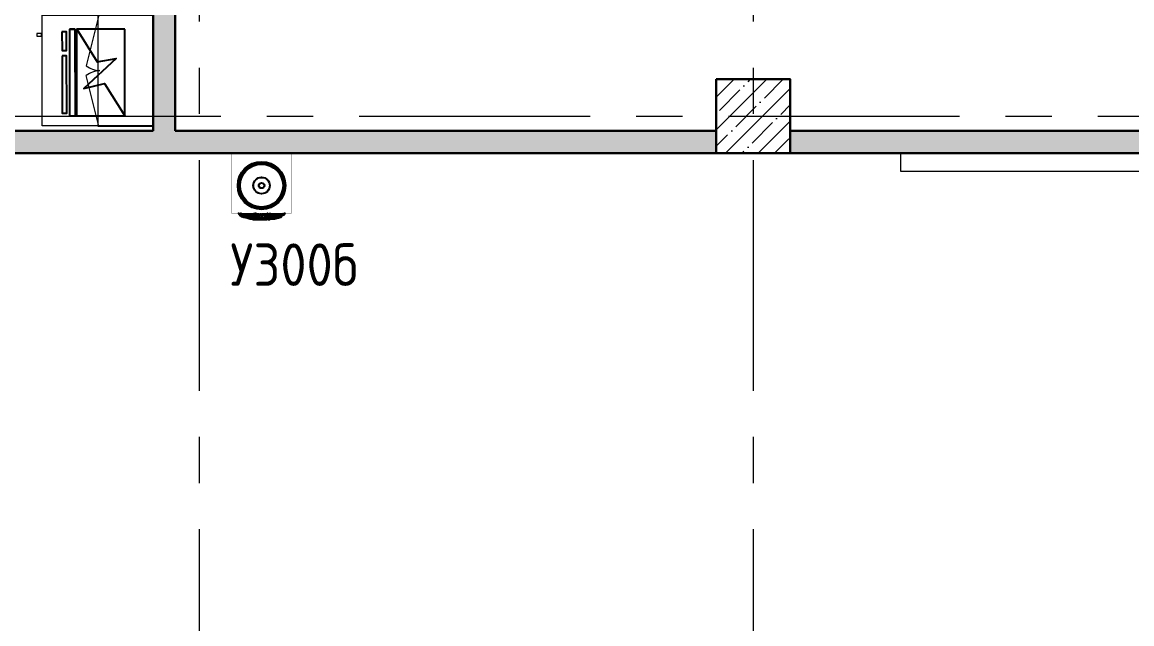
# Model space of a CAD drawing. Header units: millimetres. Extents: x -13407 to 95998, y -2719 to 109387.
# Drawn here: x 13611 to 19620, y 60537 to 63797 of the extents above; entities that cross this region are included whole.
import ezdxf

# ---------------------------------------------------------------- set-up
doc = ezdxf.new("R2010")
doc.units = ezdxf.units.MM
doc.linetypes.add('CENTER', pattern=[2, 1.25, -0.25, 0.25, -0.25])
for name, color, linetype, lineweight in [('АР_Колонны', 5, 'Continuous', 30), ('АР_Колонны Штрих', 250, 'Continuous', 5), ('АР_Оси', 193, 'Continuous', 9), ('АР_Перегородки газоблок', 165, 'Continuous', 30), ('АР_Перегородки газоблок_Штрих', 165, 'Continuous', 5), ('ТХ_мебель передв', 250, 'Continuous', 13)]:
    doc.layers.add(name, color=color, linetype=linetype, lineweight=lineweight)
for name, color, linetype in [('ТХ_обор_бытовое', 14, 'Continuous'), ('ТХ_обор_бытовое_поз', 14, 'Continuous'), ('ТХ_оборуд_учебн', 80, 'Continuous')]:
    doc.layers.add(name, color=color, linetype=linetype)
doc.styles.add('ISOCPEUR_1', font='isocpeur.ttf', dxfattribs={"width": 0.9, "height": 250})
pattern_1 = [(50, (76865.7, -55313.48), (215.17805, -18.82564), [22.5, -247.5]), (355, (76865.7, -55313.48), (-41.6254, 225.65764), [18, -198]), (100.45144, (76883.63, -55315.05), (173.55265, 206.832), [19.12206, -210.34263]), (46.1842, (76865.7, -55253.48), (320.1724, -49.6558), [33.75, -371.25]), (96.63564, (76892.38, -55257.62), (280.3986, 292.2356), [28.6831, -315.5141]), (351.18416, (76865.7, -55253.5), (280.3986, 292.2356), [27, -297]), (21, (76895.7, -55268.48), (179.07212, -120.78567), [22.5, -247.5]), (326, (76895.7, -55268.48), (72.9946, 217.545), [18, -198]), (71.45144, (76910.62, -55278.55), (252.0667, 96.75935), [19.12206, -210.34263]), (37.5, (76865.7, -55313.48), (3.647957, 99.868156), [0, -195.6, 0, -201, 0, -198.75]), (7.5, (76865.7, -55313.48), (78.92086, 118.32351), [0, -114.6, 0, -191.1, 0, -75.75]), (327.5, (76798.8, -55313.48), (160.14673, -6.76646), [0, -75, 0, -234, 0, -310.5]), (317.5, (76768.8, -55313.48), (174.95585, 30.0315), [0, -97.5, 0, -155.4, 0, -220.5])]

# ---------------------------------------------------------------- blocks, each defined once
blk = doc.blocks.new('У300')
at = {"layer": 'ТХ_обор_бытовое', "transparency": 33554559}
for points in [[(-230550.5, 67413.5), (-230554.7, 67413.5), (-230554.7, 67409.3), (-230550.5, 67405.1), (-230546.2, 67409.3), (-230546.2, 67413.5)], [(-230550.5, 67413), (-230554.7, 67413), (-230554.7, 67408.8), (-230550.5, 67404.6), (-230546.3, 67408.8), (-230546.3, 67413)], [(-230546.2, 67417.8), (-230550.5, 67417.8), (-230550.5, 67413.5), (-230546.2, 67409.3), (-230542, 67413.5), (-230542, 67417.8)], [(-230546.3, 67417.3), (-230550.5, 67417.3), (-230550.5, 67413), (-230546.3, 67408.8), (-230542, 67413), (-230542, 67417.3)], [(-230575.9, 67354.3), (-230580.1, 67354.3), (-230580.1, 67350), (-230575.9, 67345.8), (-230571.6, 67350), (-230571.6, 67354.3)], [(-230575.9, 67354.3), (-230580.1, 67354.3), (-230580.1, 67350), (-230575.9, 67345.8), (-230571.6, 67350), (-230571.6, 67354.3)], [(-230575.9, 67354.3), (-230580.1, 67354.3), (-230580.1, 67350), (-230575.9, 67345.8), (-230571.6, 67350), (-230571.6, 67354.3)], [(-230575.9, 67354.3), (-230580.1, 67354.3), (-230580.1, 67350), (-230575.9, 67345.8), (-230571.6, 67350), (-230571.6, 67354.3)], [(-230575.9, 67354.3), (-230580.1, 67354.3), (-230580.1, 67350), (-230575.9, 67345.8), (-230571.6, 67350), (-230571.6, 67354.3)], [(-230575.9, 67354.3), (-230580.1, 67354.3), (-230580.1, 67350), (-230575.9, 67345.8), (-230571.6, 67350), (-230571.6, 67354.3)], [(-230575.9, 67353.8), (-230580.1, 67353.8), (-230580.1, 67349.5), (-230575.9, 67345.3), (-230571.7, 67349.5), (-230571.7, 67353.8)], [(-230575.9, 67353.8), (-230580.1, 67353.8), (-230580.1, 67349.5), (-230575.9, 67345.3), (-230571.7, 67349.5), (-230571.7, 67353.8)], [(-230575.9, 67353.8), (-230580.1, 67353.8), (-230580.1, 67349.5), (-230575.9, 67345.3), (-230571.7, 67349.5), (-230571.7, 67353.8)], [(-230575.9, 67353.8), (-230580.1, 67353.8), (-230580.1, 67349.5), (-230575.9, 67345.3), (-230571.7, 67349.5), (-230571.7, 67353.8)], [(-230575.9, 67353.8), (-230580.1, 67353.8), (-230580.1, 67349.5), (-230575.9, 67345.3), (-230571.7, 67349.5), (-230571.7, 67353.8)], [(-230575.9, 67353.8), (-230580.1, 67353.8), (-230580.1, 67349.5), (-230575.9, 67345.3), (-230571.7, 67349.5), (-230571.7, 67353.8)], [(-230575.9, 67350), (-230580.1, 67350), (-230580.1, 67345.8), (-230575.9, 67341.6), (-230571.6, 67345.8), (-230571.6, 67350)], [(-230575.9, 67350), (-230580.1, 67350), (-230580.1, 67345.8), (-230575.9, 67341.6), (-230571.6, 67345.8), (-230571.6, 67350)], [(-230575.9, 67350), (-230580.1, 67350), (-230580.1, 67345.8), (-230575.9, 67341.6), (-230571.6, 67345.8), (-230571.6, 67350)], [(-230575.9, 67350), (-230580.1, 67350), (-230580.1, 67345.8), (-230575.9, 67341.6), (-230571.6, 67345.8), (-230571.6, 67350)], [(-230575.9, 67350), (-230580.1, 67350), (-230580.1, 67345.8), (-230575.9, 67341.6), (-230571.6, 67345.8), (-230571.6, 67350)], [(-230575.9, 67350), (-230580.1, 67350), (-230580.1, 67345.8), (-230575.9, 67341.6), (-230571.6, 67345.8), (-230571.6, 67350)], [(-230575.9, 67350), (-230580.1, 67350), (-230580.1, 67345.8), (-230575.9, 67341.6), (-230571.6, 67345.8), (-230571.6, 67350)], [(-230575.9, 67350), (-230580.1, 67350), (-230580.1, 67345.8), (-230575.9, 67341.6), (-230571.6, 67345.8), (-230571.6, 67350)], [(-230575.9, 67350), (-230580.1, 67350), (-230580.1, 67345.8), (-230575.9, 67341.6), (-230571.6, 67345.8), (-230571.6, 67350)], [(-230575.9, 67350), (-230580.1, 67350), (-230580.1, 67345.8), (-230575.9, 67341.6), (-230571.6, 67345.8), (-230571.6, 67350)], [(-230575.9, 67350), (-230580.1, 67350), (-230580.1, 67345.8), (-230575.9, 67341.6), (-230571.6, 67345.8), (-230571.6, 67350)], [(-230575.9, 67350), (-230580.1, 67350), (-230580.1, 67345.8), (-230575.9, 67341.6), (-230571.6, 67345.8), (-230571.6, 67350)], [(-230575.9, 67350), (-230580.1, 67350), (-230580.1, 67345.8), (-230575.9, 67341.6), (-230571.6, 67345.8), (-230571.6, 67350)], [(-230575.9, 67349.5), (-230580.1, 67349.5), (-230580.1, 67345.3), (-230575.9, 67341.1), (-230571.7, 67345.3), (-230571.7, 67349.5)], [(-230575.9, 67349.5), (-230580.1, 67349.5), (-230580.1, 67345.3), (-230575.9, 67341.1), (-230571.7, 67345.3), (-230571.7, 67349.5)], [(-230575.9, 67349.5), (-230580.1, 67349.5), (-230580.1, 67345.3), (-230575.9, 67341.1), (-230571.7, 67345.3), (-230571.7, 67349.5)], [(-230575.9, 67349.5), (-230580.1, 67349.5), (-230580.1, 67345.3), (-230575.9, 67341.1), (-230571.7, 67345.3), (-230571.7, 67349.5)], [(-230575.9, 67349.5), (-230580.1, 67349.5), (-230580.1, 67345.3), (-230575.9, 67341.1), (-230571.7, 67345.3), (-230571.7, 67349.5)], [(-230575.9, 67349.5), (-230580.1, 67349.5), (-230580.1, 67345.3), (-230575.9, 67341.1), (-230571.7, 67345.3), (-230571.7, 67349.5)], [(-230575.9, 67349.5), (-230580.1, 67349.5), (-230580.1, 67345.3), (-230575.9, 67341.1), (-230571.7, 67345.3), (-230571.7, 67349.5)], [(-230575.9, 67349.5), (-230580.1, 67349.5), (-230580.1, 67345.3), (-230575.9, 67341.1), (-230571.7, 67345.3), (-230571.7, 67349.5)], [(-230575.9, 67349.5), (-230580.1, 67349.5), (-230580.1, 67345.3), (-230575.9, 67341.1), (-230571.7, 67345.3), (-230571.7, 67349.5)], [(-230575.9, 67349.5), (-230580.1, 67349.5), (-230580.1, 67345.3), (-230575.9, 67341.1), (-230571.7, 67345.3), (-230571.7, 67349.5)], [(-230575.9, 67349.5), (-230580.1, 67349.5), (-230580.1, 67345.3), (-230575.9, 67341.1), (-230571.7, 67345.3), (-230571.7, 67349.5)], [(-230575.9, 67349.5), (-230580.1, 67349.5), (-230580.1, 67345.3), (-230575.9, 67341.1), (-230571.7, 67345.3), (-230571.7, 67349.5)], [(-230575.9, 67349.5), (-230580.1, 67349.5), (-230580.1, 67345.3), (-230575.9, 67341.1), (-230571.7, 67345.3), (-230571.7, 67349.5)], [(-230575.9, 67345.8), (-230580.1, 67345.8), (-230580.1, 67341.6), (-230575.9, 67337.3), (-230571.6, 67341.6), (-230571.6, 67345.8)], [(-230575.9, 67345.3), (-230580.1, 67345.3), (-230580.1, 67341.1), (-230575.9, 67336.8), (-230571.7, 67341.1), (-230571.7, 67345.3)], [(-230571.6, 67354.3), (-230575.9, 67354.3), (-230575.9, 67350), (-230571.6, 67345.8), (-230567.4, 67350), (-230567.4, 67354.3)], [(-230571.6, 67354.3), (-230575.9, 67354.3), (-230575.9, 67350), (-230571.6, 67345.8), (-230567.4, 67350), (-230567.4, 67354.3)], [(-230571.6, 67354.3), (-230575.9, 67354.3), (-230575.9, 67350), (-230571.6, 67345.8), (-230567.4, 67350), (-230567.4, 67354.3)], [(-230571.6, 67354.3), (-230575.9, 67354.3), (-230575.9, 67350), (-230571.6, 67345.8), (-230567.4, 67350), (-230567.4, 67354.3)], [(-230571.6, 67354.3), (-230575.9, 67354.3), (-230575.9, 67350), (-230571.6, 67345.8), (-230567.4, 67350), (-230567.4, 67354.3)], [(-230571.7, 67353.8), (-230575.9, 67353.8), (-230575.9, 67349.5), (-230571.7, 67345.3), (-230567.4, 67349.5), (-230567.4, 67353.8)], [(-230571.7, 67353.8), (-230575.9, 67353.8), (-230575.9, 67349.5), (-230571.7, 67345.3), (-230567.4, 67349.5), (-230567.4, 67353.8)], [(-230571.7, 67353.8), (-230575.9, 67353.8), (-230575.9, 67349.5), (-230571.7, 67345.3), (-230567.4, 67349.5), (-230567.4, 67353.8)], [(-230571.7, 67353.8), (-230575.9, 67353.8), (-230575.9, 67349.5), (-230571.7, 67345.3), (-230567.4, 67349.5), (-230567.4, 67353.8)], [(-230571.7, 67353.8), (-230575.9, 67353.8), (-230575.9, 67349.5), (-230571.7, 67345.3), (-230567.4, 67349.5), (-230567.4, 67353.8)], [(-230571.6, 67350), (-230575.9, 67350), (-230575.9, 67345.8), (-230571.6, 67341.6), (-230567.4, 67345.8), (-230567.4, 67350)], [(-230571.6, 67350), (-230575.9, 67350), (-230575.9, 67345.8), (-230571.6, 67341.6), (-230567.4, 67345.8), (-230567.4, 67350)], [(-230571.6, 67350), (-230575.9, 67350), (-230575.9, 67345.8), (-230571.6, 67341.6), (-230567.4, 67345.8), (-230567.4, 67350)], [(-230571.6, 67350), (-230575.9, 67350), (-230575.9, 67345.8), (-230571.6, 67341.6), (-230567.4, 67345.8), (-230567.4, 67350)], [(-230571.6, 67350), (-230575.9, 67350), (-230575.9, 67345.8), (-230571.6, 67341.6), (-230567.4, 67345.8), (-230567.4, 67350)], [(-230571.6, 67350), (-230575.9, 67350), (-230575.9, 67345.8), (-230571.6, 67341.6), (-230567.4, 67345.8), (-230567.4, 67350)], [(-230571.6, 67350), (-230575.9, 67350), (-230575.9, 67345.8), (-230571.6, 67341.6), (-230567.4, 67345.8), (-230567.4, 67350)], [(-230571.6, 67350), (-230575.9, 67350), (-230575.9, 67345.8), (-230571.6, 67341.6), (-230567.4, 67345.8), (-230567.4, 67350)], [(-230571.7, 67349.5), (-230575.9, 67349.5), (-230575.9, 67345.3), (-230571.7, 67341.1), (-230567.4, 67345.3), (-230567.4, 67349.5)], [(-230571.7, 67349.5), (-230575.9, 67349.5), (-230575.9, 67345.3), (-230571.7, 67341.1), (-230567.4, 67345.3), (-230567.4, 67349.5)], [(-230571.7, 67349.5), (-230575.9, 67349.5), (-230575.9, 67345.3), (-230571.7, 67341.1), (-230567.4, 67345.3), (-230567.4, 67349.5)], [(-230571.7, 67349.5), (-230575.9, 67349.5), (-230575.9, 67345.3), (-230571.7, 67341.1), (-230567.4, 67345.3), (-230567.4, 67349.5)], [(-230571.7, 67349.5), (-230575.9, 67349.5), (-230575.9, 67345.3), (-230571.7, 67341.1), (-230567.4, 67345.3), (-230567.4, 67349.5)], [(-230571.7, 67349.5), (-230575.9, 67349.5), (-230575.9, 67345.3), (-230571.7, 67341.1), (-230567.4, 67345.3), (-230567.4, 67349.5)], [(-230571.7, 67349.5), (-230575.9, 67349.5), (-230575.9, 67345.3), (-230571.7, 67341.1), (-230567.4, 67345.3), (-230567.4, 67349.5)], [(-230571.7, 67349.5), (-230575.9, 67349.5), (-230575.9, 67345.3), (-230571.7, 67341.1), (-230567.4, 67345.3), (-230567.4, 67349.5)], [(-230567.4, 67341.1), (-230571.7, 67341.1), (-230571.7, 67336.8), (-230567.4, 67332.6), (-230563.2, 67336.8), (-230563.2, 67341.1)], [(-230567.4, 67328.4), (-230571.7, 67328.4), (-230571.7, 67324.1), (-230567.4, 67319.9), (-230563.2, 67324.1), (-230563.2, 67328.4)], [(-230567.4, 67319.9), (-230571.7, 67319.9), (-230571.7, 67315.7), (-230567.4, 67311.4), (-230563.2, 67315.7), (-230563.2, 67319.9)], [(-230567.4, 67307.2), (-230571.7, 67307.2), (-230571.7, 67303), (-230567.4, 67298.7), (-230563.2, 67303), (-230563.2, 67307.2)], [(-230567.4, 67303), (-230571.7, 67303), (-230571.7, 67298.7), (-230567.4, 67294.5), (-230563.2, 67298.7), (-230563.2, 67303)], [(-230567.4, 67303), (-230571.7, 67303), (-230571.7, 67298.7), (-230567.4, 67294.5), (-230563.2, 67298.7), (-230563.2, 67303)], [(-230567.4, 67341.6), (-230571.6, 67341.6), (-230571.6, 67337.3), (-230567.4, 67333.1), (-230563.2, 67337.3), (-230563.2, 67341.6)], [(-230567.4, 67328.9), (-230571.6, 67328.9), (-230571.6, 67324.6), (-230567.4, 67320.4), (-230563.2, 67324.6), (-230563.2, 67328.9)], [(-230567.4, 67320.4), (-230571.6, 67320.4), (-230571.6, 67316.2), (-230567.4, 67311.9), (-230563.2, 67316.2), (-230563.2, 67320.4)], [(-230567.4, 67307.7), (-230571.6, 67307.7), (-230571.6, 67303.5), (-230567.4, 67299.2), (-230563.2, 67303.5), (-230563.2, 67307.7)], [(-230567.4, 67303.5), (-230571.6, 67303.5), (-230571.6, 67299.2), (-230567.4, 67295), (-230563.2, 67299.2), (-230563.2, 67303.5)], [(-230567.4, 67303.5), (-230571.6, 67303.5), (-230571.6, 67299.2), (-230567.4, 67295), (-230563.2, 67299.2), (-230563.2, 67303.5)], [(-230546.2, 67358.5), (-230550.5, 67358.5), (-230550.5, 67354.3), (-230546.2, 67350), (-230542, 67354.3), (-230542, 67358.5)], [(-230546.2, 67358.5), (-230550.5, 67358.5), (-230550.5, 67354.3), (-230546.2, 67350), (-230542, 67354.3), (-230542, 67358.5)], [(-230546.3, 67358), (-230550.5, 67358), (-230550.5, 67353.8), (-230546.3, 67349.5), (-230542, 67353.8), (-230542, 67358)], [(-230546.3, 67358), (-230550.5, 67358), (-230550.5, 67353.8), (-230546.3, 67349.5), (-230542, 67353.8), (-230542, 67358)], [(-230546.2, 67354.3), (-230550.5, 67354.3), (-230550.5, 67350), (-230546.2, 67345.8), (-230542, 67350), (-230542, 67354.3)], [(-230546.2, 67354.3), (-230550.5, 67354.3), (-230550.5, 67350), (-230546.2, 67345.8), (-230542, 67350), (-230542, 67354.3)], [(-230546.2, 67354.3), (-230550.5, 67354.3), (-230550.5, 67350), (-230546.2, 67345.8), (-230542, 67350), (-230542, 67354.3)], [(-230546.3, 67353.8), (-230550.5, 67353.8), (-230550.5, 67349.5), (-230546.3, 67345.3), (-230542, 67349.5), (-230542, 67353.8)], [(-230546.3, 67353.8), (-230550.5, 67353.8), (-230550.5, 67349.5), (-230546.3, 67345.3), (-230542, 67349.5), (-230542, 67353.8)], [(-230546.3, 67353.8), (-230550.5, 67353.8), (-230550.5, 67349.5), (-230546.3, 67345.3), (-230542, 67349.5), (-230542, 67353.8)], [(-230546.2, 67350), (-230550.5, 67350), (-230550.5, 67345.8), (-230546.2, 67341.6), (-230542, 67345.8), (-230542, 67350)], [(-230546.3, 67349.5), (-230550.5, 67349.5), (-230550.5, 67345.3), (-230546.3, 67341.1), (-230542, 67345.3), (-230542, 67349.5)], [(-230546.2, 67345.8), (-230550.5, 67345.8), (-230550.5, 67341.6), (-230546.2, 67337.3), (-230542, 67341.6), (-230542, 67345.8)], [(-230546.2, 67345.8), (-230550.5, 67345.8), (-230550.5, 67341.6), (-230546.2, 67337.3), (-230542, 67341.6), (-230542, 67345.8)], [(-230546.2, 67345.8), (-230550.5, 67345.8), (-230550.5, 67341.6), (-230546.2, 67337.3), (-230542, 67341.6), (-230542, 67345.8)], [(-230546.2, 67345.8), (-230550.5, 67345.8), (-230550.5, 67341.6), (-230546.2, 67337.3), (-230542, 67341.6), (-230542, 67345.8)], [(-230546.3, 67345.3), (-230550.5, 67345.3), (-230550.5, 67341.1), (-230546.3, 67336.8), (-230542, 67341.1), (-230542, 67345.3)], [(-230546.3, 67345.3), (-230550.5, 67345.3), (-230550.5, 67341.1), (-230546.3, 67336.8), (-230542, 67341.1), (-230542, 67345.3)], [(-230546.3, 67345.3), (-230550.5, 67345.3), (-230550.5, 67341.1), (-230546.3, 67336.8), (-230542, 67341.1), (-230542, 67345.3)], [(-230546.3, 67345.3), (-230550.5, 67345.3), (-230550.5, 67341.1), (-230546.3, 67336.8), (-230542, 67341.1), (-230542, 67345.3)], [(-230542, 67349.5), (-230546.3, 67349.5), (-230546.3, 67345.3), (-230542, 67341.1), (-230537.8, 67345.3), (-230537.8, 67349.5)], [(-230542, 67341.1), (-230546.3, 67341.1), (-230546.3, 67336.8), (-230542, 67332.6), (-230537.8, 67336.8), (-230537.8, 67341.1)], [(-230542, 67341.1), (-230546.3, 67341.1), (-230546.3, 67336.8), (-230542, 67332.6), (-230537.8, 67336.8), (-230537.8, 67341.1)], [(-230542, 67350), (-230546.2, 67350), (-230546.2, 67345.8), (-230542, 67341.6), (-230537.8, 67345.8), (-230537.8, 67350)], [(-230542, 67341.6), (-230546.2, 67341.6), (-230546.2, 67337.3), (-230542, 67333.1), (-230537.8, 67337.3), (-230537.8, 67341.6)], [(-230542, 67341.6), (-230546.2, 67341.6), (-230546.2, 67337.3), (-230542, 67333.1), (-230537.8, 67337.3), (-230537.8, 67341.6)], [(-230575.9, 67273.8), (-230580.1, 67273.8), (-230580.1, 67269.6), (-230575.9, 67265.4), (-230571.6, 67269.6), (-230571.6, 67273.8)], [(-230575.9, 67273.8), (-230580.1, 67273.8), (-230580.1, 67269.6), (-230575.9, 67265.4), (-230571.6, 67269.6), (-230571.6, 67273.8)], [(-230575.9, 67273.3), (-230580.1, 67273.3), (-230580.1, 67269.1), (-230575.9, 67264.9), (-230571.7, 67269.1), (-230571.7, 67273.3)], [(-230575.9, 67273.3), (-230580.1, 67273.3), (-230580.1, 67269.1), (-230575.9, 67264.9), (-230571.7, 67269.1), (-230571.7, 67273.3)], [(-230575.9, 67269.6), (-230580.1, 67269.6), (-230580.1, 67265.4), (-230575.9, 67261.1), (-230571.6, 67265.4), (-230571.6, 67269.6)], [(-230575.9, 67269.6), (-230580.1, 67269.6), (-230580.1, 67265.4), (-230575.9, 67261.1), (-230571.6, 67265.4), (-230571.6, 67269.6)], [(-230575.9, 67269.6), (-230580.1, 67269.6), (-230580.1, 67265.4), (-230575.9, 67261.1), (-230571.6, 67265.4), (-230571.6, 67269.6)], [(-230575.9, 67269.6), (-230580.1, 67269.6), (-230580.1, 67265.4), (-230575.9, 67261.1), (-230571.6, 67265.4), (-230571.6, 67269.6)], [(-230575.9, 67269.6), (-230580.1, 67269.6), (-230580.1, 67265.4), (-230575.9, 67261.1), (-230571.6, 67265.4), (-230571.6, 67269.6)], [(-230575.9, 67269.6), (-230580.1, 67269.6), (-230580.1, 67265.4), (-230575.9, 67261.1), (-230571.6, 67265.4), (-230571.6, 67269.6)], [(-230575.9, 67269.6), (-230580.1, 67269.6), (-230580.1, 67265.4), (-230575.9, 67261.1), (-230571.6, 67265.4), (-230571.6, 67269.6)], [(-230575.9, 67269.6), (-230580.1, 67269.6), (-230580.1, 67265.4), (-230575.9, 67261.1), (-230571.6, 67265.4), (-230571.6, 67269.6)], [(-230575.9, 67269.6), (-230580.1, 67269.6), (-230580.1, 67265.4), (-230575.9, 67261.1), (-230571.6, 67265.4), (-230571.6, 67269.6)], [(-230575.9, 67269.1), (-230580.1, 67269.1), (-230580.1, 67264.9), (-230575.9, 67260.6), (-230571.7, 67264.9), (-230571.7, 67269.1)], [(-230575.9, 67269.1), (-230580.1, 67269.1), (-230580.1, 67264.9), (-230575.9, 67260.6), (-230571.7, 67264.9), (-230571.7, 67269.1)], [(-230575.9, 67269.1), (-230580.1, 67269.1), (-230580.1, 67264.9), (-230575.9, 67260.6), (-230571.7, 67264.9), (-230571.7, 67269.1)], [(-230575.9, 67269.1), (-230580.1, 67269.1), (-230580.1, 67264.9), (-230575.9, 67260.6), (-230571.7, 67264.9), (-230571.7, 67269.1)], [(-230575.9, 67269.1), (-230580.1, 67269.1), (-230580.1, 67264.9), (-230575.9, 67260.6), (-230571.7, 67264.9), (-230571.7, 67269.1)], [(-230575.9, 67269.1), (-230580.1, 67269.1), (-230580.1, 67264.9), (-230575.9, 67260.6), (-230571.7, 67264.9), (-230571.7, 67269.1)], [(-230575.9, 67269.1), (-230580.1, 67269.1), (-230580.1, 67264.9), (-230575.9, 67260.6), (-230571.7, 67264.9), (-230571.7, 67269.1)], [(-230575.9, 67269.1), (-230580.1, 67269.1), (-230580.1, 67264.9), (-230575.9, 67260.6), (-230571.7, 67264.9), (-230571.7, 67269.1)], [(-230575.9, 67269.1), (-230580.1, 67269.1), (-230580.1, 67264.9), (-230575.9, 67260.6), (-230571.7, 67264.9), (-230571.7, 67269.1)], [(-230575.9, 67265.4), (-230580.1, 67265.4), (-230580.1, 67261.1), (-230575.9, 67256.9), (-230571.6, 67261.1), (-230571.6, 67265.4)], [(-230575.9, 67265.4), (-230580.1, 67265.4), (-230580.1, 67261.1), (-230575.9, 67256.9), (-230571.6, 67261.1), (-230571.6, 67265.4)], [(-230575.9, 67265.4), (-230580.1, 67265.4), (-230580.1, 67261.1), (-230575.9, 67256.9), (-230571.6, 67261.1), (-230571.6, 67265.4)], [(-230575.9, 67265.4), (-230580.1, 67265.4), (-230580.1, 67261.1), (-230575.9, 67256.9), (-230571.6, 67261.1), (-230571.6, 67265.4)], [(-230575.9, 67265.4), (-230580.1, 67265.4), (-230580.1, 67261.1), (-230575.9, 67256.9), (-230571.6, 67261.1), (-230571.6, 67265.4)], [(-230575.9, 67264.9), (-230580.1, 67264.9), (-230580.1, 67260.6), (-230575.9, 67256.4), (-230571.7, 67260.6), (-230571.7, 67264.9)], [(-230575.9, 67264.9), (-230580.1, 67264.9), (-230580.1, 67260.6), (-230575.9, 67256.4), (-230571.7, 67260.6), (-230571.7, 67264.9)], [(-230575.9, 67264.9), (-230580.1, 67264.9), (-230580.1, 67260.6), (-230575.9, 67256.4), (-230571.7, 67260.6), (-230571.7, 67264.9)], [(-230575.9, 67264.9), (-230580.1, 67264.9), (-230580.1, 67260.6), (-230575.9, 67256.4), (-230571.7, 67260.6), (-230571.7, 67264.9)], [(-230575.9, 67264.9), (-230580.1, 67264.9), (-230580.1, 67260.6), (-230575.9, 67256.4), (-230571.7, 67260.6), (-230571.7, 67264.9)], [(-230571.6, 67269.6), (-230575.9, 67269.6), (-230575.9, 67265.4), (-230571.6, 67261.1), (-230567.4, 67265.4), (-230567.4, 67269.6)], [(-230571.6, 67269.6), (-230575.9, 67269.6), (-230575.9, 67265.4), (-230571.6, 67261.1), (-230567.4, 67265.4), (-230567.4, 67269.6)], [(-230571.6, 67269.6), (-230575.9, 67269.6), (-230575.9, 67265.4), (-230571.6, 67261.1), (-230567.4, 67265.4), (-230567.4, 67269.6)], [(-230571.6, 67269.6), (-230575.9, 67269.6), (-230575.9, 67265.4), (-230571.6, 67261.1), (-230567.4, 67265.4), (-230567.4, 67269.6)], [(-230571.6, 67269.6), (-230575.9, 67269.6), (-230575.9, 67265.4), (-230571.6, 67261.1), (-230567.4, 67265.4), (-230567.4, 67269.6)], [(-230571.6, 67269.6), (-230575.9, 67269.6), (-230575.9, 67265.4), (-230571.6, 67261.1), (-230567.4, 67265.4), (-230567.4, 67269.6)], [(-230571.6, 67269.6), (-230575.9, 67269.6), (-230575.9, 67265.4), (-230571.6, 67261.1), (-230567.4, 67265.4), (-230567.4, 67269.6)], [(-230571.6, 67269.6), (-230575.9, 67269.6), (-230575.9, 67265.4), (-230571.6, 67261.1), (-230567.4, 67265.4), (-230567.4, 67269.6)], [(-230571.6, 67269.6), (-230575.9, 67269.6), (-230575.9, 67265.4), (-230571.6, 67261.1), (-230567.4, 67265.4), (-230567.4, 67269.6)], [(-230571.7, 67269.1), (-230575.9, 67269.1), (-230575.9, 67264.9), (-230571.7, 67260.6), (-230567.4, 67264.9), (-230567.4, 67269.1)], [(-230571.7, 67269.1), (-230575.9, 67269.1), (-230575.9, 67264.9), (-230571.7, 67260.6), (-230567.4, 67264.9), (-230567.4, 67269.1)], [(-230571.7, 67269.1), (-230575.9, 67269.1), (-230575.9, 67264.9), (-230571.7, 67260.6), (-230567.4, 67264.9), (-230567.4, 67269.1)], [(-230571.7, 67269.1), (-230575.9, 67269.1), (-230575.9, 67264.9), (-230571.7, 67260.6), (-230567.4, 67264.9), (-230567.4, 67269.1)], [(-230571.7, 67269.1), (-230575.9, 67269.1), (-230575.9, 67264.9), (-230571.7, 67260.6), (-230567.4, 67264.9), (-230567.4, 67269.1)], [(-230571.7, 67269.1), (-230575.9, 67269.1), (-230575.9, 67264.9), (-230571.7, 67260.6), (-230567.4, 67264.9), (-230567.4, 67269.1)], [(-230571.7, 67269.1), (-230575.9, 67269.1), (-230575.9, 67264.9), (-230571.7, 67260.6), (-230567.4, 67264.9), (-230567.4, 67269.1)], [(-230571.7, 67269.1), (-230575.9, 67269.1), (-230575.9, 67264.9), (-230571.7, 67260.6), (-230567.4, 67264.9), (-230567.4, 67269.1)], [(-230571.7, 67269.1), (-230575.9, 67269.1), (-230575.9, 67264.9), (-230571.7, 67260.6), (-230567.4, 67264.9), (-230567.4, 67269.1)], [(-230571.6, 67265.4), (-230575.9, 67265.4), (-230575.9, 67261.1), (-230571.6, 67256.9), (-230567.4, 67261.1), (-230567.4, 67265.4)], [(-230571.6, 67265.4), (-230575.9, 67265.4), (-230575.9, 67261.1), (-230571.6, 67256.9), (-230567.4, 67261.1), (-230567.4, 67265.4)], [(-230571.6, 67265.4), (-230575.9, 67265.4), (-230575.9, 67261.1), (-230571.6, 67256.9), (-230567.4, 67261.1), (-230567.4, 67265.4)], [(-230571.7, 67264.9), (-230575.9, 67264.9), (-230575.9, 67260.6), (-230571.7, 67256.4), (-230567.4, 67260.6), (-230567.4, 67264.9)], [(-230571.7, 67264.9), (-230575.9, 67264.9), (-230575.9, 67260.6), (-230571.7, 67256.4), (-230567.4, 67260.6), (-230567.4, 67264.9)], [(-230571.7, 67264.9), (-230575.9, 67264.9), (-230575.9, 67260.6), (-230571.7, 67256.4), (-230567.4, 67260.6), (-230567.4, 67264.9)], [(-230567.4, 67298.7), (-230571.7, 67298.7), (-230571.7, 67294.5), (-230567.4, 67290.3), (-230563.2, 67294.5), (-230563.2, 67298.7)], [(-230567.4, 67298.7), (-230571.7, 67298.7), (-230571.7, 67294.5), (-230567.4, 67290.3), (-230563.2, 67294.5), (-230563.2, 67298.7)], [(-230567.4, 67298.7), (-230571.7, 67298.7), (-230571.7, 67294.5), (-230567.4, 67290.3), (-230563.2, 67294.5), (-230563.2, 67298.7)], [(-230567.4, 67298.7), (-230571.7, 67298.7), (-230571.7, 67294.5), (-230567.4, 67290.3), (-230563.2, 67294.5), (-230563.2, 67298.7)], [(-230567.4, 67290.3), (-230571.7, 67290.3), (-230571.7, 67286), (-230567.4, 67281.8), (-230563.2, 67286), (-230563.2, 67290.3)], [(-230567.4, 67281.8), (-230571.7, 67281.8), (-230571.7, 67277.6), (-230567.4, 67273.3), (-230563.2, 67277.6), (-230563.2, 67281.8)], [(-230567.4, 67281.8), (-230571.7, 67281.8), (-230571.7, 67277.6), (-230567.4, 67273.3), (-230563.2, 67277.6), (-230563.2, 67281.8)], [(-230567.4, 67277.6), (-230571.7, 67277.6), (-230571.7, 67273.3), (-230567.4, 67269.1), (-230563.2, 67273.3), (-230563.2, 67277.6)], [(-230567.4, 67273.3), (-230571.7, 67273.3), (-230571.7, 67269.1), (-230567.4, 67264.9), (-230563.2, 67269.1), (-230563.2, 67273.3)], [(-230567.4, 67299.2), (-230571.6, 67299.2), (-230571.6, 67295), (-230567.4, 67290.8), (-230563.2, 67295), (-230563.2, 67299.2)], [(-230567.4, 67299.2), (-230571.6, 67299.2), (-230571.6, 67295), (-230567.4, 67290.8), (-230563.2, 67295), (-230563.2, 67299.2)], [(-230567.4, 67299.2), (-230571.6, 67299.2), (-230571.6, 67295), (-230567.4, 67290.8), (-230563.2, 67295), (-230563.2, 67299.2)], [(-230567.4, 67299.2), (-230571.6, 67299.2), (-230571.6, 67295), (-230567.4, 67290.8), (-230563.2, 67295), (-230563.2, 67299.2)], [(-230567.4, 67290.8), (-230571.6, 67290.8), (-230571.6, 67286.5), (-230567.4, 67282.3), (-230563.2, 67286.5), (-230563.2, 67290.8)], [(-230567.4, 67282.3), (-230571.6, 67282.3), (-230571.6, 67278.1), (-230567.4, 67273.8), (-230563.2, 67278.1), (-230563.2, 67282.3)], [(-230567.4, 67282.3), (-230571.6, 67282.3), (-230571.6, 67278.1), (-230567.4, 67273.8), (-230563.2, 67278.1), (-230563.2, 67282.3)], [(-230567.4, 67278.1), (-230571.6, 67278.1), (-230571.6, 67273.8), (-230567.4, 67269.6), (-230563.2, 67273.8), (-230563.2, 67278.1)], [(-230567.4, 67273.8), (-230571.6, 67273.8), (-230571.6, 67269.6), (-230567.4, 67265.4), (-230563.2, 67269.6), (-230563.2, 67273.8)], [(-230563.2, 67269.6), (-230567.4, 67269.6), (-230567.4, 67265.4), (-230563.2, 67261.1), (-230558.9, 67265.4), (-230558.9, 67269.6)], [(-230563.2, 67269.1), (-230567.4, 67269.1), (-230567.4, 67264.9), (-230563.2, 67260.6), (-230559, 67264.9), (-230559, 67269.1)], [(-230563.2, 67256.9), (-230567.4, 67256.9), (-230567.4, 67252.7), (-230563.2, 67248.4), (-230558.9, 67252.7), (-230558.9, 67256.9)], [(-230563.2, 67256.4), (-230567.4, 67256.4), (-230567.4, 67252.2), (-230563.2, 67247.9), (-230559, 67252.2), (-230559, 67256.4)], [(-230563.2, 67252.7), (-230567.4, 67252.7), (-230567.4, 67248.4), (-230563.2, 67244.2), (-230558.9, 67248.4), (-230558.9, 67252.7)], [(-230563.2, 67252.2), (-230567.4, 67252.2), (-230567.4, 67247.9), (-230563.2, 67243.7), (-230559, 67247.9), (-230559, 67252.2)], [(-230563.2, 67244.2), (-230567.4, 67244.2), (-230567.4, 67240), (-230563.2, 67235.7), (-230558.9, 67240), (-230558.9, 67244.2)], [(-230563.2, 67243.7), (-230567.4, 67243.7), (-230567.4, 67239.5), (-230563.2, 67235.2), (-230559, 67239.5), (-230559, 67243.7)], [(-230550.5, 67269.6), (-230554.7, 67269.6), (-230554.7, 67265.4), (-230550.5, 67261.1), (-230546.2, 67265.4), (-230546.2, 67269.6)], [(-230550.5, 67269.6), (-230554.7, 67269.6), (-230554.7, 67265.4), (-230550.5, 67261.1), (-230546.2, 67265.4), (-230546.2, 67269.6)], [(-230550.5, 67269.1), (-230554.7, 67269.1), (-230554.7, 67264.9), (-230550.5, 67260.6), (-230546.3, 67264.9), (-230546.3, 67269.1)], [(-230550.5, 67269.1), (-230554.7, 67269.1), (-230554.7, 67264.9), (-230550.5, 67260.6), (-230546.3, 67264.9), (-230546.3, 67269.1)], [(-230546.2, 67273.8), (-230550.5, 67273.8), (-230550.5, 67269.6), (-230546.2, 67265.4), (-230542, 67269.6), (-230542, 67273.8)], [(-230546.2, 67273.8), (-230550.5, 67273.8), (-230550.5, 67269.6), (-230546.2, 67265.4), (-230542, 67269.6), (-230542, 67273.8)], [(-230546.2, 67273.8), (-230550.5, 67273.8), (-230550.5, 67269.6), (-230546.2, 67265.4), (-230542, 67269.6), (-230542, 67273.8)], [(-230546.2, 67273.8), (-230550.5, 67273.8), (-230550.5, 67269.6), (-230546.2, 67265.4), (-230542, 67269.6), (-230542, 67273.8)], [(-230546.3, 67273.3), (-230550.5, 67273.3), (-230550.5, 67269.1), (-230546.3, 67264.9), (-230542, 67269.1), (-230542, 67273.3)], [(-230546.3, 67273.3), (-230550.5, 67273.3), (-230550.5, 67269.1), (-230546.3, 67264.9), (-230542, 67269.1), (-230542, 67273.3)], [(-230546.3, 67273.3), (-230550.5, 67273.3), (-230550.5, 67269.1), (-230546.3, 67264.9), (-230542, 67269.1), (-230542, 67273.3)], [(-230546.3, 67273.3), (-230550.5, 67273.3), (-230550.5, 67269.1), (-230546.3, 67264.9), (-230542, 67269.1), (-230542, 67273.3)], [(-230546.2, 67269.6), (-230550.5, 67269.6), (-230550.5, 67265.4), (-230546.2, 67261.1), (-230542, 67265.4), (-230542, 67269.6)], [(-230546.2, 67269.6), (-230550.5, 67269.6), (-230550.5, 67265.4), (-230546.2, 67261.1), (-230542, 67265.4), (-230542, 67269.6)], [(-230546.3, 67269.1), (-230550.5, 67269.1), (-230550.5, 67264.9), (-230546.3, 67260.6), (-230542, 67264.9), (-230542, 67269.1)], [(-230546.3, 67269.1), (-230550.5, 67269.1), (-230550.5, 67264.9), (-230546.3, 67260.6), (-230542, 67264.9), (-230542, 67269.1)], [(-230546.2, 67265.4), (-230550.5, 67265.4), (-230550.5, 67261.1), (-230546.2, 67256.9), (-230542, 67261.1), (-230542, 67265.4)], [(-230546.2, 67265.4), (-230550.5, 67265.4), (-230550.5, 67261.1), (-230546.2, 67256.9), (-230542, 67261.1), (-230542, 67265.4)], [(-230546.3, 67264.9), (-230550.5, 67264.9), (-230550.5, 67260.6), (-230546.3, 67256.4), (-230542, 67260.6), (-230542, 67264.9)], [(-230546.3, 67264.9), (-230550.5, 67264.9), (-230550.5, 67260.6), (-230546.3, 67256.4), (-230542, 67260.6), (-230542, 67264.9)], [(-230546.2, 67261.1), (-230550.5, 67261.1), (-230550.5, 67256.9), (-230546.2, 67252.7), (-230542, 67256.9), (-230542, 67261.1)], [(-230546.2, 67261.1), (-230550.5, 67261.1), (-230550.5, 67256.9), (-230546.2, 67252.7), (-230542, 67256.9), (-230542, 67261.1)], [(-230546.3, 67260.6), (-230550.5, 67260.6), (-230550.5, 67256.4), (-230546.3, 67252.2), (-230542, 67256.4), (-230542, 67260.6)], [(-230546.3, 67260.6), (-230550.5, 67260.6), (-230550.5, 67256.4), (-230546.3, 67252.2), (-230542, 67256.4), (-230542, 67260.6)], [(-230542, 67264.9), (-230546.3, 67264.9), (-230546.3, 67260.6), (-230542, 67256.4), (-230537.8, 67260.6), (-230537.8, 67264.9)], [(-230542, 67260.6), (-230546.3, 67260.6), (-230546.3, 67256.4), (-230542, 67252.2), (-230537.8, 67256.4), (-230537.8, 67260.6)], [(-230542, 67260.6), (-230546.3, 67260.6), (-230546.3, 67256.4), (-230542, 67252.2), (-230537.8, 67256.4), (-230537.8, 67260.6)], [(-230542, 67265.4), (-230546.2, 67265.4), (-230546.2, 67261.1), (-230542, 67256.9), (-230537.8, 67261.1), (-230537.8, 67265.4)], [(-230542, 67261.1), (-230546.2, 67261.1), (-230546.2, 67256.9), (-230542, 67252.7), (-230537.8, 67256.9), (-230537.8, 67261.1)], [(-230542, 67261.1), (-230546.2, 67261.1), (-230546.2, 67256.9), (-230542, 67252.7), (-230537.8, 67256.9), (-230537.8, 67261.1)], [(-230563.2, 67240), (-230567.4, 67240), (-230567.4, 67235.7), (-230563.2, 67231.5), (-230558.9, 67235.7), (-230558.9, 67240)], [(-230563.2, 67239.5), (-230567.4, 67239.5), (-230567.4, 67235.2), (-230563.2, 67231), (-230559, 67235.2), (-230559, 67239.5)], [(-230550.5, 67206.1), (-230554.7, 67206.1), (-230554.7, 67201.9), (-230550.5, 67197.6), (-230546.2, 67201.9), (-230546.2, 67206.1)], [(-230550.5, 67205.6), (-230554.7, 67205.6), (-230554.7, 67201.4), (-230550.5, 67197.1), (-230546.3, 67201.4), (-230546.3, 67205.6)]]:
    blk.add_hatch(color=253, dxfattribs=at).paths.add_polyline_path(points)
at = {"layer": 'ТХ_обор_бытовое', "color": 253}
for points in [[(-230550.5, 67184.9), (-230554.7, 67193.4), (-230563.2, 67201.9), (-230567.4, 67214.6), (-230571.6, 67235.7), (-230571.6, 67252.7), (-230575.9, 67278.1), (-230575.9, 67299.2), (-230575.9, 67324.6), (-230575.9, 67345.8), (-230571.6, 67367), (-230567.4, 67383.9), (-230563.2, 67400.8), (-230558.9, 67413.5), (-230554.7, 67422), (-230542, 67430.5), (-230554.7, 67422), (-230558.9, 67413.5), (-230563.2, 67400.8), (-230567.4, 67383.9), (-230571.6, 67367), (-230575.9, 67345.8), (-230575.9, 67324.6), (-230575.9, 67299.2), (-230575.9, 67278.1), (-230571.6, 67252.7), (-230571.6, 67235.7), (-230567.4, 67214.6), (-230563.2, 67201.9), (-230554.7, 67193.4), (-230550.5, 67184.9), (-230542, 67180.7), (-230550.5, 67184.9), (-230554.7, 67193.4), (-230563.2, 67201.9), (-230567.4, 67214.6), (-230571.6, 67235.7), (-230571.6, 67252.7), (-230575.9, 67278.1), (-230575.9, 67299.2), (-230575.9, 67324.6), (-230575.9, 67345.8), (-230571.6, 67367), (-230567.4, 67383.9), (-230563.2, 67400.8), (-230558.9, 67413.5), (-230554.7, 67422), (-230542, 67430.5)], [(-230571.6, 67367), (-230575.9, 67345.8), (-230575.9, 67324.6), (-230575.9, 67299.2), (-230575.9, 67278.1)], [(-230575.9, 67350), (-230575.9, 67345.8), (-230575.9, 67350), (-230571.6, 67350), (-230571.6, 67345.8), (-230575.9, 67345.8)], [(-230542, 67354.3), (-230546.2, 67354.3), (-230546.2, 67350), (-230550.5, 67350), (-230550.5, 67345.8), (-230546.2, 67345.8), (-230546.2, 67341.6), (-230542, 67337.3), (-230546.2, 67341.6), (-230546.2, 67345.8), (-230550.5, 67345.8), (-230550.5, 67350), (-230546.2, 67350), (-230546.2, 67354.3)], [(-230542, 67350), (-230546.2, 67350), (-230546.2, 67345.8), (-230542, 67345.8)], [(-230389.6, 67303.5), (-230389.6, 67303.5)], [(-230567.4, 67278.1), (-230571.6, 67299.2)], [(-230542, 67265.4), (-230546.2, 67265.4), (-230546.2, 67261.1), (-230542, 67261.1)], [(-230542, 67193.4), (-230546.2, 67193.4), (-230550.5, 67193.4), (-230542, 67189.2)], [(-230542, 67180.7), (-230550.5, 67184.9), (-230542, 67180.7)]]:
    blk.add_lwpolyline(points, dxfattribs=at)
at = {"layer": 'ТХ_обор_бытовое', "color": 253, "elevation": -0.6}
for points in [[(-230550.5, 67184.4), (-230554.7, 67192.9), (-230563.2, 67201.4), (-230567.4, 67214.1), (-230571.7, 67235.2), (-230571.7, 67252.2), (-230575.9, 67277.6), (-230575.9, 67298.7), (-230575.9, 67324.1), (-230575.9, 67345.3), (-230571.7, 67366.5), (-230567.4, 67383.4), (-230563.2, 67400.3), (-230559, 67413), (-230554.7, 67421.5), (-230542, 67430), (-230554.7, 67421.5), (-230559, 67413), (-230563.2, 67400.3), (-230567.4, 67383.4), (-230571.7, 67366.5), (-230575.9, 67345.3), (-230575.9, 67324.1), (-230575.9, 67298.7), (-230575.9, 67277.6), (-230571.7, 67252.2), (-230571.7, 67235.2), (-230567.4, 67214.1), (-230563.2, 67201.4), (-230554.7, 67192.9), (-230550.5, 67184.4), (-230542, 67180.2), (-230550.5, 67184.4), (-230554.7, 67192.9), (-230563.2, 67201.4), (-230567.4, 67214.1), (-230571.7, 67235.2), (-230571.7, 67252.2), (-230575.9, 67277.6), (-230575.9, 67298.7), (-230575.9, 67324.1), (-230575.9, 67345.3), (-230571.7, 67366.5), (-230567.4, 67383.4), (-230563.2, 67400.3), (-230559, 67413), (-230554.7, 67421.5), (-230542, 67430)], [(-230571.7, 67366.5), (-230575.9, 67345.3), (-230575.9, 67324.1), (-230575.9, 67298.7), (-230575.9, 67277.6)], [(-230575.9, 67349.5), (-230575.9, 67345.3), (-230575.9, 67349.5), (-230571.7, 67349.5), (-230571.7, 67345.3), (-230575.9, 67345.3)], [(-230542, 67353.8), (-230546.3, 67353.8), (-230546.3, 67349.5), (-230550.5, 67349.5), (-230550.5, 67345.3), (-230546.3, 67345.3), (-230546.3, 67341.1), (-230542, 67336.8), (-230546.3, 67341.1), (-230546.3, 67345.3), (-230550.5, 67345.3), (-230550.5, 67349.5), (-230546.3, 67349.5), (-230546.3, 67353.8)], [(-230542, 67349.5), (-230546.3, 67349.5), (-230546.3, 67345.3), (-230542, 67345.3)], [(-230389.6, 67303), (-230389.6, 67303)], [(-230567.4, 67277.6), (-230571.7, 67298.7)], [(-230542, 67264.9), (-230546.3, 67264.9), (-230546.3, 67260.6), (-230542, 67260.6)], [(-230542, 67192.9), (-230546.3, 67192.9), (-230550.5, 67192.9), (-230542, 67188.7)], [(-230542, 67180.2), (-230550.5, 67184.4), (-230542, 67180.2)]]:
    blk.add_lwpolyline(points, dxfattribs=at)
at = {"layer": 'ТХ_обор_бытовое', "color": 253, "const_width": 2}
blk.add_lwpolyline([(-230216, 67468.6), (-230216, 67142.6), (-230542, 67142.6), (-230542, 67468.6)], close=True, dxfattribs=at)
at = {"layer": 'ТХ_обор_бытовое', "color": 253}
blk.add_lwpolyline([(-230546.2, 67417.8), (-230542, 67417.8, 0.248454), (-230550.5, 67193.4, -0.207133)], format="xyb", close=True, dxfattribs=at)
at = {"layer": 'ТХ_обор_бытовое', "color": 253, "elevation": -0.6}
blk.add_lwpolyline([(-230546.3, 67417.3), (-230542, 67417.3, 0.248454), (-230550.5, 67192.9, -0.207133)], format="xyb", close=True, dxfattribs=at)
at = {"layer": 'ТХ_обор_бытовое', "color": 253}
for points in [[(-230546.2, 67316.2), (-230563.2, 67354.3), (-230563.2, 67358.5), (-230563.2, 67362.7), (-230563.2, 67367), (-230563.2, 67371.2), (-230563.2, 67375.4), (-230558.9, 67379.7), (-230558.9, 67383.9)], [(-230546.2, 67324.6), (-230558.9, 67388.1), (-230558.9, 67392.4), (-230554.7, 67400.8), (-230554.7, 67405.1), (-230550.5, 67409.3), (-230546.2, 67413.5)], [(-230567.4, 67328.9), (-230567.4, 67333.1), (-230567.4, 67337.3), (-230567.4, 67341.6), (-230567.4, 67345.8), (-230563.2, 67345.8), (-230563.2, 67350), (-230546.2, 67311.9)], [(-230567.4, 67307.7), (-230567.4, 67311.9), (-230567.4, 67316.2), (-230567.4, 67320.4), (-230567.4, 67324.6), (-230567.4, 67328.9), (-230546.2, 67307.7)], [(-230546.2, 67303.5), (-230567.4, 67303.5), (-230567.4, 67299.2), (-230567.4, 67295), (-230567.4, 67290.8), (-230567.4, 67286.5), (-230567.4, 67282.3)], [(-230571.6, 67265.4), (-230571.6, 67269.6), (-230575.9, 67269.6), (-230575.9, 67265.4), (-230575.9, 67261.1), (-230571.6, 67261.1)], [(-230567.4, 67269.6), (-230567.4, 67273.8), (-230567.4, 67278.1), (-230567.4, 67282.3), (-230546.2, 67299.2), (-230563.2, 67261.1), (-230563.2, 67265.4), (-230567.4, 67265.4)], [(-230563.2, 67256.9), (-230550.5, 67278.1), (-230550.5, 67282.3), (-230546.2, 67295), (-230554.7, 67252.7), (-230554.7, 67248.4), (-230558.9, 67227.3), (-230558.9, 67231.5), (-230563.2, 67235.7), (-230563.2, 67240), (-230563.2, 67244.2), (-230563.2, 67248.4), (-230563.2, 67252.7)], [(-230546.2, 67193.4), (-230546.2, 67197.6), (-230550.5, 67201.9), (-230554.7, 67206.1), (-230554.7, 67210.3), (-230558.9, 67214.6), (-230558.9, 67218.8), (-230558.9, 67223), (-230546.2, 67286.5)], [(-230542, 67256.9), (-230546.2, 67256.9), (-230546.2, 67261.1), (-230550.5, 67265.4), (-230546.2, 67269.6), (-230546.2, 67273.8), (-230542, 67273.8), (-230546.2, 67273.8), (-230546.2, 67269.6), (-230550.5, 67265.4), (-230546.2, 67261.1), (-230546.2, 67256.9)]]:
    blk.add_lwpolyline(points, close=True, dxfattribs=at)
at = {"layer": 'ТХ_обор_бытовое', "color": 253, "elevation": -0.6}
for points in [[(-230546.3, 67315.7), (-230563.2, 67353.8), (-230563.2, 67358), (-230563.2, 67362.2), (-230563.2, 67366.5), (-230563.2, 67370.7), (-230563.2, 67374.9), (-230559, 67379.2), (-230559, 67383.4)], [(-230546.3, 67324.1), (-230559, 67387.6), (-230559, 67391.9), (-230554.7, 67400.3), (-230554.7, 67404.6), (-230550.5, 67408.8), (-230546.3, 67413)], [(-230567.4, 67328.4), (-230567.4, 67332.6), (-230567.4, 67336.8), (-230567.4, 67341.1), (-230567.4, 67345.3), (-230563.2, 67345.3), (-230563.2, 67349.5), (-230546.3, 67311.4)], [(-230567.4, 67307.2), (-230567.4, 67311.4), (-230567.4, 67315.7), (-230567.4, 67319.9), (-230567.4, 67324.1), (-230567.4, 67328.4), (-230546.3, 67307.2)], [(-230546.3, 67303), (-230567.4, 67303), (-230567.4, 67298.7), (-230567.4, 67294.5), (-230567.4, 67290.3), (-230567.4, 67286), (-230567.4, 67281.8)], [(-230571.7, 67264.9), (-230571.7, 67269.1), (-230575.9, 67269.1), (-230575.9, 67264.9), (-230575.9, 67260.6), (-230571.7, 67260.6)], [(-230567.4, 67269.1), (-230567.4, 67273.3), (-230567.4, 67277.6), (-230567.4, 67281.8), (-230546.3, 67298.7), (-230563.2, 67260.6), (-230563.2, 67264.9), (-230567.4, 67264.9)], [(-230563.2, 67256.4), (-230550.5, 67277.6), (-230550.5, 67281.8), (-230546.3, 67294.5), (-230554.7, 67252.2), (-230554.7, 67247.9), (-230559, 67226.8), (-230559, 67231), (-230563.2, 67235.2), (-230563.2, 67239.5), (-230563.2, 67243.7), (-230563.2, 67247.9), (-230563.2, 67252.2)], [(-230546.3, 67192.9), (-230546.3, 67197.1), (-230550.5, 67201.4), (-230554.7, 67205.6), (-230554.7, 67209.8), (-230559, 67214.1), (-230559, 67218.3), (-230559, 67222.5), (-230546.3, 67286)], [(-230542, 67256.4), (-230546.3, 67256.4), (-230546.3, 67260.6), (-230550.5, 67264.9), (-230546.3, 67269.1), (-230546.3, 67273.3), (-230542, 67273.3), (-230546.3, 67273.3), (-230546.3, 67269.1), (-230550.5, 67264.9), (-230546.3, 67260.6), (-230546.3, 67256.4)]]:
    blk.add_lwpolyline(points, close=True, dxfattribs=at)
at = {"layer": 'ТХ_обор_бытовое', "color": 253}
for centre, radius in [((-230391.8, 67305.1, -0.6), 129.1), ((-230391.8, 67305.1, -0.6), 129.1), ((-230391.7, 67305.6), 129.1), ((-230391.7, 67305.6), 129.1), ((-230391.7, 67305.6), 120.7), ((-230391.8, 67305.1, -0.6), 120.7), ((-230391.7, 67305.6), 116.4), ((-230391.8, 67305.1, -0.6), 116.4), ((-230391.7, 67305.6), 44.5), ((-230391.8, 67305.1, -0.6), 44.5), ((-230391.8, 67305.1, -0.6), 14.8), ((-230391.7, 67305.6), 14.8)]:
    blk.add_circle(centre, radius, dxfattribs=at)
blk = doc.blocks.new('шкаф стол 1 дв 600х600')
at = {"color": 253, "extrusion": (-6.19743e-05, -0.000470712, 1), "elevation": 70.5}
blk.add_lwpolyline([(-12827.5, -147385.6), (-12826.7, -146785.7), (-12226.7, -146785.7), (-12227.5, -147385.6)], close=True, dxfattribs=at)
at = {"color": 253, "elevation": 0.9}
blk.add_lwpolyline([(-12223, -147286.3), (-12198.6, -147286.3), (-12198.6, -147271.5), (-12223, -147271.5)], close=True, dxfattribs=at)
blk = doc.blocks.new('шакф навесной 600х300')
at = {"color": 253, "extrusion": (-6.19743e-05, -0.000470712, 1)}
for p, q in [((-13586.5, -147327, 0.9), (-13518.9, -147601.1, 0.8)), ((-13580.8, -147927, 0.6), (-13580.8, -147327, 0.9)), ((-13586.4, -147927, 0.6), (-13518.9, -147652.9, 0.7))]:
    blk.add_line(p, q, dxfattribs=at)
at = {"color": 253, "elevation": 0.8}
blk.add_lwpolyline([(-13880.8, -147927), (-13580.8, -147927), (-13580.8, -147327), (-13880.8, -147327)], close=True, dxfattribs=at)
at = {"color": 253, "extrusion": (-6.19743e-05, -0.000470712, 1)}
for centre, radius, start, end in [((-13597.7, -147494.8, 71.1), 132.3, 272.72457, 306.5699), ((-13597.2, -147757.7, 71.1), 130.8, 53.2335, 87.48897)]:
    blk.add_arc(centre, radius, start, end, dxfattribs=at)
blk = doc.blocks.new('микроволн')
at = {"color": 253}
for p, q in [((0, 270), (0, 300)), ((0, 300), (470, 300)), ((0, 300), (0, 270)), ((0, 270), (470, 270)), ((0, 0), (0, 260)), ((470, 260), (0, 260)), ((470, 300), (470, 270)), ((470, 260), (470, 0)), ((470, 0), (0, 0))]:
    blk.add_line(p, q, dxfattribs=at)
for points in [[(15, 340), (115, 340), (115, 315), (15, 315)], [(145, 340), (455, 340), (455, 315), (145, 315)]]:
    blk.add_lwpolyline(points, close=True, dxfattribs=at)
blk.add_lwpolyline([(0, 260), (176.4, 149.3), (158.2, 46.9), (321.5, 221.8), (295.2, 109.7), (470, 0)], dxfattribs=at)
for centre, start, end in [((0, 265), 270, 90), ((470, 265), 90, 270)]:
    blk.add_arc(centre, 5, start, end, dxfattribs=at)

msp = doc.modelspace()

# ---------------------------------------------------------------- hatches: boundary and pattern name
at = {"layer": 'АР_Колонны Штрих', "ltscale": 100}
h = msp.add_hatch(dxfattribs=at)
h.set_pattern_fill('ANSI35', color=253, scale=500)
h.set_pattern_definition([(45, (-939682.16, 103358.67), (-88.388348, 88.388348), []), (45, (-939593.77, 103358.67), (-88.388348, 88.388348), [156.25, -31.25, 0, -31.25])])
h.paths.add_polyline_path([(17769.9, 63487.2), (17369.9, 63487.2), (17369.9, 63087.2), (17769.9, 63087.2)])
at = {"layer": 'АР_Перегородки газоблок_Штрих', "ltscale": 100}
h = msp.add_hatch(dxfattribs=at)
h.set_pattern_fill('AR-CONC', color=253, scale=30)
h.set_pattern_definition(pattern_1)
h.paths.add_polyline_path([(15274.9, 72037.2), (15154.9, 72037.2), (15154.9, 70672.2), (14439.9, 70672.2), (14439.9, 72037.2), (14319.9, 72037.2), (14319.9, 63207.2), (12769.9, 63207.2), (12769.9, 63087.2), (17369.9, 63087.4), (17369.9, 63207.4), (14439.9, 63207.2), (14439.9, 66015), (15919.9, 66015), (15919.9, 66015), (19619.9, 66015), (19619.9, 66015), (23769.9, 66015), (23769.9, 66134.7), (21838.7, 66134.7), (21838.8, 66706.8), (21718.8, 66706.8), (21718.7, 66134.8), (19739.9, 66135), (19739.9, 66706.8), (19619.9, 66706.8), (19619.9, 66135), (18598.4, 66135), (18598.4, 66706.8), (18614.9, 66706.8), (18718.4, 66706.8), (18718.4, 66135), (18614.9, 66135), (17369.9, 66135), (17369.9, 66706.8), (17369.9, 66135), (15799.9, 66135), (15799.9, 66706.8), (15799.9, 66706.8), (15799.9, 66135), (15919.9, 66135), (15919.9, 66706.8), (15799.9, 66706.8), (15799.9, 66135), (15274.9, 66135), (15274.9, 66706.8), (15274.9, 66706.8), (15274.9, 66135), (14439.9, 66135), (14439.9, 66706.8), (23770, 66706.6), (23769.9, 66134.7), (23769.9, 66134.7), (23769.9, 66826.8), (23047.6, 66826.6), (19739.9, 66826.8), (19739.9, 68276.8), (19619.9, 68276.8), (19619.9, 66826.8), (14439.9, 66826.8), (14439.9, 69087.2), (17369.9, 69087.2), (17369.9, 69207.2), (14439.9, 69207.2), (14439.9, 70672.2), (15154.9, 70672.2), (15154.9, 69207.2), (15274.9, 69207.2)])
h = msp.add_hatch(dxfattribs=at)
h.set_pattern_fill('AR-CONC', color=253, scale=30)
h.set_pattern_definition(pattern_1)
h.paths.add_polyline_path([(23369.9, 63207.2), (17769.9, 63207.2), (17769.9, 63087.2), (23369.9, 63087.2)])

# ---------------------------------------------------------------- linework, layer by layer
at = {"layer": 'АР_Колонны', "color": 253, "ltscale": 100}
msp.add_lwpolyline([(17369.9, 63487.2), (17769.9, 63487.2), (17769.9, 63087.2), (17369.9, 63087.2)], close=True, dxfattribs=at)
at = {"layer": 'АР_Оси', "color": 253, "linetype": 'CENTER', "ltscale": 1000}
for p, q in [((14569.9, 79049.7), (14569.9, 23317.3)), ((17569.9, 79049.7), (17569.9, 23317.3)), ((-12563.8, 63287.2), (70614.6, 63287.2))]:
    msp.add_line(p, q, dxfattribs=at)
at = {"layer": 'АР_Перегородки газоблок', "color": 253, "ltscale": 100}
for points in [[(14319.9, 63207.2), (14319.9, 72037.2)], [(14439.9, 66015), (14439.9, 63207.2)], [(12769.9, 63207.2), (14319.9, 63207.2)], [(14439.9, 63207.2), (17369.9, 63207.4)], [(17769.9, 63207.1), (21542.6, 63207.2)], [(17369.9, 63087.4), (12769.9, 63087.1)], [(23369.9, 63087.2), (17769.9, 63087.2)]]:
    msp.add_lwpolyline(points, dxfattribs=at)
at = {"layer": 'ТХ_мебель передв', "color": 253, "ltscale": 100}
msp.add_lwpolyline([(23369.9, 63087.2), (23369.9, 62987.2), (18369.9, 62987.2), (18369.9, 63087.2)], close=True, dxfattribs=at)

# ---------------------------------------------------------------- block references
at = {"layer": 'ТХ_мебель передв', "color": 253, "rotation": 180}
for name, p in [('шкаф стол 1 дв 600х600', (1492.4, -83551.5, -0.3)), ('шакф навесной 600х300', (439.1, -84092.9, -0.8))]:
    msp.add_blockref(name, p, dxfattribs=at)
at = {"layer": 'ТХ_обор_бытовое', "color": 253, "rotation": 90}
msp.add_blockref('У300', (82212.5, 293303.3), dxfattribs=at)
at = {"layer": 'ТХ_оборуд_учебн', "color": 253, "lineweight": 0, "xscale": -1, "rotation": 90.08696463665385}
msp.add_blockref('микроволн', (14166.4, 63759, -1.3), dxfattribs=at)

# ---------------------------------------------------------------- texts
at = {"layer": 'ТХ_обор_бытовое_поз', "color": 253, "style": 'ISOCPEUR_1', "width": 0.9}
msp.add_text('У300б', height=230, dxfattribs=at).set_placement((14737.4, 62367.9, -0.6))

doc.saveas('drawing.dxf')
